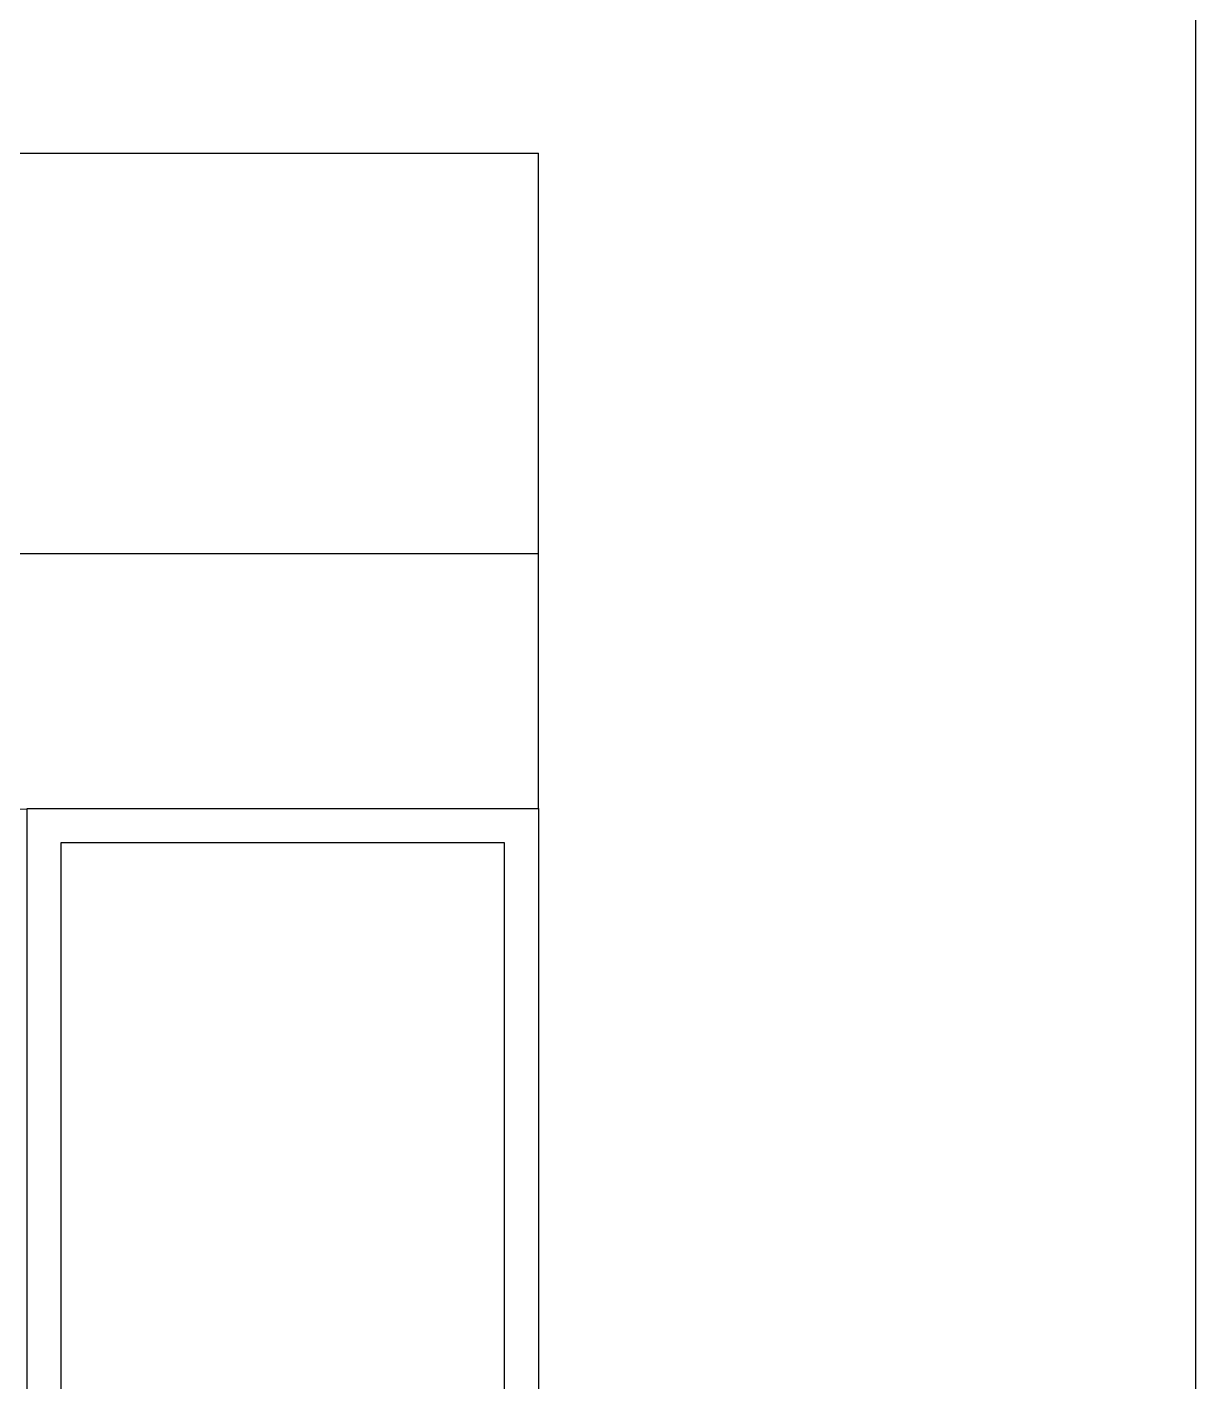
# Model space of a CAD drawing. Header units: millimetres. Extents: x 512961 to 1001058, y -961995 to -458543.
# Drawn here: x 935449 to 936135, y -883324 to -882529 of the extents above; entities that cross this region are included whole.
import ezdxf

# ---------------------------------------------------------------- set-up
doc = ezdxf.new("R2010")
doc.units = ezdxf.units.MM
doc.header["$MEASUREMENT"] = 0
doc.layers.get('0').update_dxf_attribs({"linetype": 'CONTINUOUS'})
doc.layers.add('txt', color=7, linetype='CONTINUOUS')
doc.layers.add('外线', color=153, linetype='CONTINUOUS')
doc.layers.add('家具外线总', color=147, linetype='CONTINUOUS', lineweight=13)

msp = doc.modelspace()

# ---------------------------------------------------------------- linework, layer by layer
at = {"color": 4}
msp.add_lwpolyline([(928887.02, -880400.32), (928887.02, -886549.81), (936135.34, -886549.81), (936135.34, -880400.32)], close=True, dxfattribs=at)
at = {"layer": 'txt'}
for p, q in [((934719.5, -882602.91), (935749.5, -882602.91)), ((935749.5, -882987.91), (935749.5, -882602.91)), ((934719.5, -882837.91), (935568.41, -882837.91)), ((935568.41, -882837.91), (935749.5, -882837.91)), ((935449.5, -882987.43), (935749.5, -882987.43))]:
    msp.add_line(p, q, dxfattribs=at)
for points in [[(935749.5, -885302.91), (935449.5, -885302.91), (935449.5, -882987.43), (935749.5, -882987.43)], [(935469.5, -883007.43), (935729.5, -883007.43), (935729.5, -883899.32), (935469.5, -883899.32)]]:
    msp.add_lwpolyline(points, close=True, dxfattribs=at)
at = {"layer": '外线'}
msp.add_line((935449.5, -885182.91), (935449.5, -882987.43), dxfattribs=at)
at = {"layer": '家具外线总', "color": 147}
for p, q in [((934719.5, -882987.91), (935449.5, -882987.91)), ((935449.5, -882987.91), (935449.5, -885182.91)), ((935749.5, -882987.91), (935749.5, -885302.91))]:
    msp.add_line(p, q, dxfattribs=at)
msp.add_lwpolyline([(935449.5, -882987.43), (935749.5, -882987.43), (935749.5, -883919.32), (935449.5, -883919.32)], close=True, dxfattribs=at)

doc.saveas('drawing.dxf')
